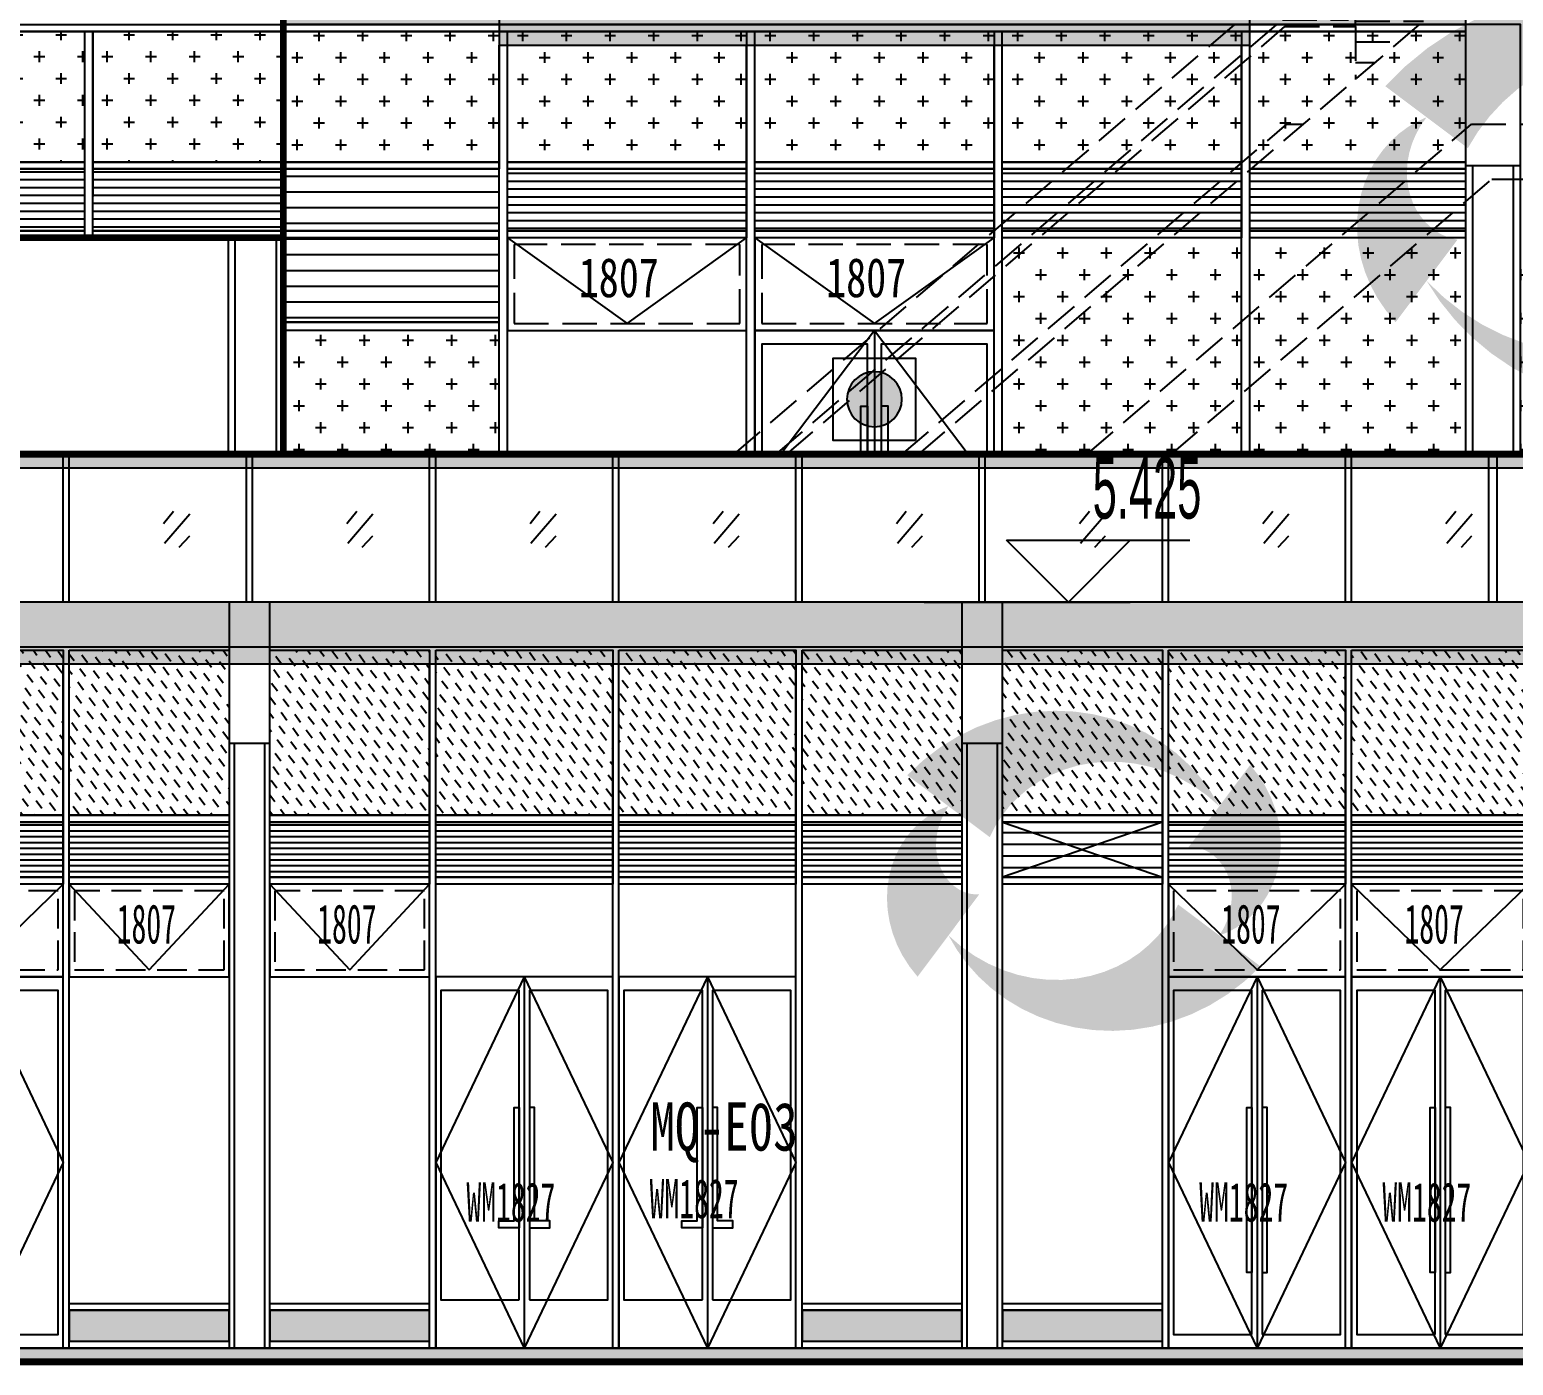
# Model space of a CAD drawing. Extents: x -483182 to 812890, y -390528 to -214858.
# Drawn here: x 272042 to 282836, y -321754 to -312042 of the extents above; entities that cross this region are included whole.
import ezdxf
from ezdxf.xclip import XClip

# ---------------------------------------------------------------- set-up
doc = ezdxf.new("R2010")
doc.units = 0
doc.header["$LTSCALE"] = 1000
doc.header["$MEASUREMENT"] = 0
doc.header["$XCLIPFRAME"] = 0
doc.linetypes.add('DASH', pattern=[0.35, 0.25, -0.1])
for name, color, linetype in [('01-标注_标高', 200, 'Continuous'), ('01-标注_符号', 200, 'Continuous'), ('02-TEXT_标注', 130, 'Continuous'), ('05-填充_156', 156, 'Continuous'), ('05-填充_168', 168, 'Continuous'), ('05-填充_18', 18, 'Continuous'), ('A-C_窗', 140, 'Continuous'), ('A-C_门', 150, 'Continuous'), ('A-E_栏杆', 232, 'Continuous'), ('A-SE-MAT', 9, 'Continuous'), ('D-铝板', 181, 'Continuous'), ('E-立面轮廓', 241, 'Continuous'), ('外墙百叶', 162, 'Continuous')]:
    doc.layers.add(name, color=color, linetype=linetype)
doc.layers.add('04-不打印_辅助线', color=165, linetype='Continuous', plot=False)
doc.layers.add('DIM_MODI', color=6, linetype='Continuous', plot=False)
doc.styles.add('_TCH_AXIS', font='STXIHEI_0.TTF', dxfattribs={"width": 0.75})
doc.styles.add('_TCH_DIM', font='ros.shx', dxfattribs={"width": 0.75, "bigfont": 'jd.shx'})
doc.styles.get("Standard").update_dxf_attribs({"font": 'STXIHEI_0.TTF', "width": 0.75})
pattern_1 = [(0, (-247690.5, 385628.4292192667), (158.75, 158.75), [79.375, -238.125]), (90, (-247650.8125, 385588.7417192667), (-158.75, 158.75), [79.375, -238.125])]
pattern_2 = [(0, (-282687.999999999, 316229.4292192667), (0, 114.3), [])]

# ---------------------------------------------------------------- blocks, each defined once
blk = doc.blocks.new('jmhrsdhj')
for p, q in [((-200, 3500), (-200.0000000001164, 0)), ((-150, 3500), (-150, 0)), ((150, 0), (150, 3500)), ((199.9999999998836, 0), (200, 3500))]:
    blk.add_line(p, q)
blk.add_lwpolyline([(-200, 3500), (200, 3500), (199.9999999999418, 4525), (-200.0000000000582, 4525)], close=True)
blk = doc.blocks.new('*U139')
at = {"layer": '05-填充_168'}
h = blk.add_hatch(color=256, dxfattribs=at)
h.dxf.hatch_style = 1
h.paths.add_polyline_path([(0, 300), (8600, 300), (8600, 50), (0, 50)])
for points in [[(0, 350), (8600, 350)], [(0, 300), (8600, 300)], [(0, 50), (8600, 50)], [(0, 0), (8600, 0)]]:
    blk.add_lwpolyline(points)
for points in [[(0, 300), (8600, 300), (8600, 350), (0, 350)], [(0, 300), (8600, 300), (8600, 50), (0, 50)], [(8600, 0), (0, 0), (0, 50), (8600, 50)]]:
    blk.add_lwpolyline(points, close=True)
blk = doc.blocks.new('A$C5BC7050D')
for points in [[(-1734.999999999993, 0), (5, 0), (5, 2300), (-1734.999999999993, 2300)], [(-915, 100), (-915, 2200), (-1684.999999999993, 2200), (-1684.999999999993, 100)], [(-815, 100), (-45, 100), (-45, 2200), (-815, 2200)], [(-915, 550), (-965, 550), (-965, 1750), (-915, 1750)], [(-815, 550), (-765, 550), (-765, 1750), (-815, 1750)]]:
    blk.add_lwpolyline(points, close=True)
for points in [[(-864.9999999999964, 2300), (-1734.999999999993, 1150), (-865, 0)], [(-865, 2300), (-865, 0)], [(-864.9999999999964, 2300), (5, 1150), (-865, 0)]]:
    blk.add_lwpolyline(points)
at = {"layer": '04-不打印_辅助线', "style": '_TCH_AXIS', "width": 0.75}
blk.add_text('WM1823', height=285.4257641921397, dxfattribs=at).set_placement((-1433.157800857909, 919.6219500461011))
blk = doc.blocks.new('A$C58EF75E210')
at = {"layer": '05-填充_18'}
h = blk.add_hatch(color=256, dxfattribs=at)
h.dxf.hatch_style = 1
h.paths.add_polyline_path([(-0.0001214974327012897, -100.0000862375018), (5459.999878502567, -100.0000862375018), (5459.999878502567, 349.9999137624982), (-0.0001214974327012897, 349.9999137624982)])
blk.add_lwpolyline([(-0.0001214974327012897, -100.0000862375018), (5459.999878502567, -100.0000862375018), (5459.999878502567, 349.9999137624982), (-0.0001214974327012897, 349.9999137624982)], close=True)
blk = doc.blocks.new('A$C2E0A5E3B')
blk.add_lwpolyline([(-5, 0), (1735, 0), (1735, 675), (-5, 675)], close=True)
for points in [[(-5, 675), (865, 50)], [(865, 50), (1735, 675)]]:
    blk.add_lwpolyline(points)
at = {"linetype": 'DASH'}
blk.add_lwpolyline([(45, 50), (1685, 50), (1685, 625), (45, 625)], close=True, dxfattribs=at)
at = {"layer": '04-不打印_辅助线', "width": 0.75}
blk.add_text('1807', height=285.4257641921397, dxfattribs=at).set_placement((513.9763857134385, 242.2527414326323))
blk = doc.blocks.new('*U155')
at = {"layer": 'A-C_窗'}
blk.add_blockref('A$C2E0A5E3B', (-865, -337.5), dxfattribs=at)
blk = doc.blocks.new('kiufyujytd')
at = {"layer": '05-填充_156'}
h = blk.add_hatch(dxfattribs=at)
h.set_pattern_fill('CROSS', color=136, scale=100)
h.set_pattern_definition([(0, (-40217.00310376438, 315929.4292192617), (158.75, 158.75), [79.375, -238.125]), (90, (-40177.31560376438, 315889.7417192617), (-158.75, 158.75), [79.375, -238.125])])
h.paths.add_polyline_path([(-8800.000000000058, 4175), (-7230.000000237662, 4175), (-7230.00000011886, 3225), (-8799.999999881256, 3225)])
h = blk.add_hatch(dxfattribs=at)
h.set_pattern_fill('CROSS', color=136, scale=100)
h.set_pattern_definition([(0, (-38417.00310376438, 315929.4292192617), (158.75, 158.75), [79.375, -238.125]), (90, (-38377.31560376438, 315889.7417192617), (-158.75, 158.75), [79.375, -238.125])])
h.paths.add_polyline_path([(-7170.00000011886, 4175), (-5430.000000237662, 4175), (-5430.00000011886, 3225), (-7170.000000000058, 3225)])
h = blk.add_hatch(dxfattribs=at)
h.set_pattern_fill('CROSS', color=136, scale=100)
h.set_pattern_definition([(0, (-36617.00310376438, 315929.4292192617), (158.75, 158.75), [79.375, -238.125]), (90, (-36577.31560376438, 315889.7417192617), (-158.75, 158.75), [79.375, -238.125])])
h.paths.add_polyline_path([(-5370.00000011886, 4175), (-3630.000000237662, 4175), (-3630.00000011886, 3225), (-5370.000000000058, 3225)])
h = blk.add_hatch(dxfattribs=at)
h.set_pattern_fill('CROSS', color=136, scale=100)
h.set_pattern_definition([(0, (-34817.00310376438, 315929.4292192617), (158.75, 158.75), [79.375, -238.125]), (90, (-34777.31560376438, 315889.7417192617), (-158.75, 158.75), [79.375, -238.125])])
h.paths.add_polyline_path([(-3570.00000011886, 4175), (-1830.000000237662, 4175), (-1830.00000011886, 3225), (-3570.000000000058, 3225)])
h = blk.add_hatch(dxfattribs=at)
h.set_pattern_fill('CROSS', color=136, scale=100)
h.set_pattern_definition([(0, (-33187.00310376438, 315929.4292192617), (158.75, 158.75), [79.375, -238.125]), (90, (-33147.31560376438, 315889.7417192617), (-158.75, 158.75), [79.375, -238.125])])
h.paths.add_polyline_path([(-1770.000000000058, 4175), (-200.0000002376619, 4175), (-200.00000011886, 3225), (-1769.999999881256, 3225)])
h = blk.add_hatch(dxfattribs=at)
h.set_pattern_fill('LINE', color=256, scale=60)
h.set_pattern_definition([(0, (-5914.000000000116, 2725), (0, 57.15), [])])
h.paths.add_polyline_path([(-7170.000000000058, 3175), (-5430.000000000058, 3175), (-5430.000000000058, 2725), (-7170.000000000058, 2725)])
h = blk.add_hatch(dxfattribs=at)
h.set_pattern_fill('LINE', color=256, scale=60)
h.set_pattern_definition([(0, (-4114.000000000116, 2725), (0, 57.15), [])])
h.paths.add_polyline_path([(-5370.000000000058, 3175), (-3630.000000000058, 3175), (-3630.000000000058, 2725), (-5370.000000000058, 2725)])
h = blk.add_hatch(dxfattribs=at)
h.set_pattern_fill('LINE', color=256, scale=60)
h.set_pattern_definition([(0, (-2314.000000000116, 2725), (0, 57.15), [])])
h.paths.add_polyline_path([(-3570.000000000058, 3175), (-1830.000000000058, 3175), (-1830.000000000058, 2725), (-3570.000000000058, 2725)])
h = blk.add_hatch(dxfattribs=at)
h.set_pattern_fill('LINE', color=256, scale=60)
h.set_pattern_definition([(0, (-684.0000000001164, 2725), (0, 57.15), [])])
h.paths.add_polyline_path([(-1769.999999881256, 3175), (-200.0000000000582, 3175), (-200.0000000000582, 2725), (-1769.999999881256, 2725)])
h = blk.add_hatch(dxfattribs=at)
h.set_pattern_fill('CROSS', color=136, scale=100)
h.set_pattern_definition(pattern_1)
h.paths.add_polyline_path([(3569.999999999942, 2675), (1830, 2675), (1830, 24.99999999889405), (3569.999999999942, 24.99999999889405)])
h.paths.add_polyline_path([(1770, 24.99999999889405), (200.0000001187436, 24.99999999889405), (200.0000001187436, 2675), (1770, 2675)])
h.paths.add_polyline_path([(-200.0000000000582, 2675), (-1770, 2675), (-1770, 24.99999999889405), (-200.0000000000582, 24.99999999889405)])
h.paths.add_polyline_path([(-1830, 24.99999999889405), (-3570.000000000058, 24.99999999889405), (-3570.000000000058, 2675), (-1830, 2675)])
h = blk.add_hatch(dxfattribs=at)
h.set_pattern_fill('CROSS', color=136, scale=100)
h.set_pattern_definition(pattern_1)
h.paths.add_polyline_path([(-7230.000000000058, 2000), (-8799.999999881256, 2000), (-8799.999999881256, 24.99999999889405), (-7230.000000000058, 24.99999999889405)])
at = {"layer": '外墙百叶'}
h = blk.add_hatch(dxfattribs=at)
h.set_pattern_fill('LINE', color=256, scale=120)
h.set_pattern_definition(pattern_2)
h.paths.add_polyline_path([(-8799.999999910942, 2725.000000000524), (-7229.999999910826, 2725.000000000524), (-7229.999999851279, 3175.00000000163), (-8799.999999851396, 3175.00000000163)])
h = blk.add_hatch(dxfattribs=at)
h.set_pattern_fill('LINE', color=256, scale=120)
h.set_pattern_definition(pattern_2)
h.paths.add_polyline_path([(-8799.999999881256, 2060.000000001106), (-7229.99999988114, 2060.000000001106), (-7230.000000000058, 2675), (-8799.999999881256, 2675.000000001106)])
for points in [[(-8800.000000000058, 4175), (-7230.000000237662, 4175), (-7230.00000011886, 3225), (-8799.999999881256, 3225)], [(-7170.00000011886, 4175), (-5430.000000237662, 4175), (-5430.00000011886, 3225), (-7170.000000000058, 3225)], [(-5370.00000011886, 4175), (-3630.000000237662, 4175), (-3630.00000011886, 3225), (-5370.000000000058, 3225)], [(-3570.00000011886, 4175), (-1830.000000237662, 4175), (-1830.00000011886, 3225), (-3570.000000000058, 3225)], [(-1770.000000000058, 4175), (-200.0000002376619, 4175), (-200.00000011886, 3225), (-1769.999999881256, 3225)], [(-7230.000000000058, 3175), (-8799.999999881256, 3175), (-8799.999999881256, 3225), (-7230.000000000058, 3225)], [(-5430.000000000058, 3175), (-7170.000000000058, 3175), (-7170.000000000058, 3225), (-5430.000000000058, 3225)], [(-7170.000000000058, 3175), (-5430.000000000058, 3175), (-5430.000000000058, 2725), (-7170.000000000058, 2725)], [(-3630.000000000058, 3175), (-5370.000000000058, 3175), (-5370.000000000058, 3225), (-3630.000000000058, 3225)], [(-5370.000000000058, 3175), (-3630.000000000058, 3175), (-3630.000000000058, 2725), (-5370.000000000058, 2725)], [(-1830.000000000058, 3175), (-3570.000000000058, 3175), (-3570.000000000058, 3225), (-1830.000000000058, 3225)], [(-3570.000000000058, 3175), (-1830.000000000058, 3175), (-1830.000000000058, 2725), (-3570.000000000058, 2725)], [(-200.0000000000582, 3175), (-1769.999999881256, 3175), (-1769.999999881256, 3225), (-200.0000000000582, 3225)], [(-1769.999999881256, 3175), (-200.0000000000582, 3175), (-200.0000000000582, 2725), (-1769.999999881256, 2725)], [(-5430.000000000058, 2675), (-7170.000000000058, 2675), (-7170.000000000058, 2725), (-5430.000000000058, 2725)], [(-3630.000000000058, 2675), (-5370.000000000058, 2675), (-5370.000000000058, 2725), (-3630.000000000058, 2725)], [(-1830.000000000058, 2675), (-3570.000000000058, 2675), (-3570.000000000058, 2725), (-1830.000000000058, 2725)], [(-200.0000000000582, 2675), (-1769.999999881256, 2675), (-1769.999999881256, 2725), (-200.0000000000582, 2725)]]:
    blk.add_lwpolyline(points, close=True)
for points in [[(-8799.999999881256, 3225), (-7230.000000000058, 3225)], [(-8799.999999881256, 3175), (-7230.000000000058, 3175)], [(-7170.000000000058, 3225), (-5430.000000000058, 3225)], [(-7170.000000000058, 3175), (-5430.000000000058, 3175)], [(-5370.000000000058, 3225), (-3630.000000000058, 3225)], [(-5370.000000000058, 3175), (-3630.000000000058, 3175)], [(-3570.000000000058, 3225), (-1830.000000000058, 3225)], [(-3570.000000000058, 3175), (-1830.000000000058, 3175)], [(-1769.999999881256, 3225), (-200.0000000000582, 3225)], [(-1769.999999881256, 3175), (-200.0000000000582, 3175)]]:
    blk.add_lwpolyline(points)
at = {"layer": 'A-C_窗'}
for p, q in [((-7230, 24.999999998893635), (-7230.000000000058, 4074.9999999999995)), ((-7170, 24.999999998894467), (-7170.000000000058, 4075.0000000000005)), ((-5430, -299.9999999999418), (-5430.000000000058, 4074.9999999999995)), ((-5370, -299.9999999999418), (-5370.000000000058, 4075.0000000000005)), ((-3630, -299.9999999999418), (-3630.000000000058, 4074.9999999999995)), ((-3570, -299.9999999999418), (-3570.000000000058, 4075.0000000000005)), ((-1830, 24.999999998893635), (-1830.000000000058, 4074.9999999999995)), ((-1770, 24.999999998894467), (-1770.000000000058, 4075.0000000000005)), ((-7230.000000000058, 2725), (-8799.999999881256, 2725)), ((-7230.000000000058, 2675), (-8799.999999881256, 2675)), ((-7230.000000000058, 2060), (-8799.999999881256, 2060)), ((-7230.000000000058, 2000), (-8799.999999881256, 2000))]:
    blk.add_line(p, q, dxfattribs=at)
blk.add_lwpolyline([(-1120.000000000058, 5600), (-8799.999999881315, 5600.000000000058), (-8799.999999881256, -299.9999999999418), (44969.99999999997, -300)], dxfattribs=at)
at = {"layer": '外墙百叶'}
for points in [[(-8799.999999881198, 2725.000000001106), (-7229.999999881082, 2725.000000001106), (-7229.999999881082, 3175.000000001106), (-8799.999999881198, 3175.000000001106)], [(-8799.999999881256, 2060.000000001106), (-7229.99999988114, 2060.000000001106), (-7229.99999988114, 2675.000000001106), (-8799.999999881256, 2675.000000001106)]]:
    blk.add_lwpolyline(points, close=True, dxfattribs=at)
at = {"layer": 'A-C_窗'}
blk.add_blockref('*U139', (-8800.000000000058, 4175), dxfattribs=at)
at = {"layer": 'A-C_窗', "color": 0, "linetype": 'ByBlock', "lineweight": -2, "transparency": 16777216}
for p in [(-6300, 2337.5), (-4500, 2337.5)]:
    blk.add_blockref('*U155', p, dxfattribs=at)
at = {"layer": 'A-C_门'}
blk.add_blockref('A$C5BC7050D', (-3635, -300), dxfattribs=at)
at = {"layer": 'D-铝板'}
for name, p in [('A$C58EF75E210', (-7229.999878502626, 4175.000086237502)), ('jmhrsdhj', (0, -300))]:
    blk.add_blockref(name, p, dxfattribs=at)
blk = doc.blocks.new('*U177')
blk.add_lwpolyline([(17899.35430572217, 0), (0, 0), (0, 50), (17899.35430572217, 50)], close=True)
blk.add_lwpolyline([(0, 0), (17899.35430572217, 0)])
blk = doc.blocks.new('*U182')
at = {"layer": 'A-C_窗'}
for p, q in [((-30.000000059371814, 600), (-29.999999940628186, -600)), ((29.999999940628186, 600), (30.000000059371814, -600))]:
    blk.add_line(p, q, dxfattribs=at)
blk = doc.blocks.new('*U183')
at = {"layer": 'A-C_窗', "color": 0, "linetype": 'ByBlock', "lineweight": -2, "transparency": 16777216}
for p in [(-9919, 0), (-8502, 0), (-7085, 0), (-5668, 0), (-4251, 0), (-2834, 0), (-1417, 0), (0, 0)]:
    blk.add_blockref('*U182', p, dxfattribs=at)
blk = doc.blocks.new('*U140')
at = {"layer": '05-填充_168'}
h = blk.add_hatch(color=256, dxfattribs=at)
h.dxf.hatch_style = 1
h.paths.add_polyline_path([(0, 50), (1570.000000000116, 50), (1570.000000000116, 275), (0, 275)])
for points in [[(0, 325), (1570.000000000116, 325)], [(0, 275), (1570.000000000116, 275)], [(0, 50), (1570.000000000116, 50)], [(0, 0), (1570.000000000116, 0)]]:
    blk.add_lwpolyline(points)
blk.add_lwpolyline([(0, 50), (1570.000000000116, 50), (1570.000000000116, 275), (0, 275)], close=True)
blk = doc.blocks.new('*U290')
at = {"layer": 'A-C_窗'}
blk.add_blockref('*U140', (-785.0000000000582, -162.5), dxfattribs=at)
blk = doc.blocks.new('*U291')
at = {"layer": 'A-C_窗', "color": 0, "linetype": 'ByBlock', "lineweight": -2, "transparency": 16777216}
for p in [(0, 0), (5230, 0)]:
    blk.add_blockref('*U290', p, dxfattribs=at)
blk = doc.blocks.new('*U296')
at = {"layer": 'A-C_窗'}
blk.add_blockref('A$C2E0A5E3B', (-865, -337.5), dxfattribs=at)
blk = doc.blocks.new('*U297')
at = {"layer": 'A-C_窗', "color": 0, "linetype": 'ByBlock', "lineweight": -2, "transparency": 16777216}
for p in [(0, 0), (1800, 0)]:
    blk.add_blockref('*U296', p, dxfattribs=at)
blk = doc.blocks.new('A$C58EF75E25')
at = {"layer": '05-填充_18'}
h = blk.add_hatch(color=256, dxfattribs=at)
h.dxf.hatch_style = 1
h.paths.add_polyline_path([(-0.0001214974327012897, -100.0000862375018), (21199.99987874005, -100.0000862375018), (21199.99987874005, 349.9999137624982), (-0.0001214974327012897, 349.9999137624982)])
blk.add_lwpolyline([(-0.0001214974327012897, -100.0000862375018), (21199.99987874005, -100.0000862375018), (21199.99987874005, 349.9999137624982), (-0.0001214974327012897, 349.9999137624982)], close=True)
blk = doc.blocks.new('*U292')
at = {"layer": 'A-E_栏杆'}
for p, q in [((-30, -537.5), (-30, 537.5)), ((30, -537.5), (30, 537.5))]:
    blk.add_line(p, q, dxfattribs=at)
blk = doc.blocks.new('*U293')
at = {"layer": 'A-E_栏杆', "color": 0, "linetype": 'ByBlock', "lineweight": -2, "transparency": 16777216}
for p in [(5400, 0), (7200, 0), (9000, 0), (10800, 0), (12600, 0), (14400, 0), (16200, 0), (18000, 0)]:
    blk.add_blockref('*U292', p, dxfattribs=at)
blk = doc.blocks.new('jtrsytrs')
at = {"layer": 'A-E_栏杆'}
for points in [[(860.9305683065031, -415.548276513), (763.4798241738172, -506.7730008816579)], [(1020.151258387719, -435.3587980343145), (772.879052627628, -648.2689261547057)], [(1016.095735166804, -595.7559228347382), (911.4099425072782, -678.5779167941655)]]:
    blk.add_lwpolyline(points, dxfattribs=at)
blk = doc.blocks.new('*U294')
at = {"layer": 'A-C_窗'}
blk.add_blockref('jtrsytrs', (-907.25, 532.570780733251), dxfattribs=at)
blk = doc.blocks.new('*U295')
at = {"layer": 'A-E_栏杆', "color": 0, "linetype": 'ByBlock', "lineweight": -2, "transparency": 16777216}
for p in [(7200, 0), (9000, 0), (10800, 0), (12600, 0), (14400, 0), (16200, 0), (18000, 0), (19800, 0)]:
    blk.add_blockref('*U294', p, dxfattribs=at)
blk = doc.blocks.new('*U286')
at = {"layer": 'A-C_窗'}
blk.add_blockref('*U140', (-785.0000000000582, -162.5), dxfattribs=at)
blk = doc.blocks.new('*U287')
at = {"layer": 'A-C_窗', "color": 0, "linetype": 'ByBlock', "lineweight": -2, "transparency": 16777216}
for p in [(0, 0), (5230, 0)]:
    blk.add_blockref('*U286', p, dxfattribs=at)
blk = doc.blocks.new('*U288')
at = {"layer": 'A-C_窗'}
blk.add_blockref('*U140', (-785.0000000000582, -162.5), dxfattribs=at)
blk = doc.blocks.new('*U289')
at = {"layer": 'A-C_窗', "color": 0, "linetype": 'ByBlock', "lineweight": -2, "transparency": 16777216}
for p in [(0, 0), (5230, 0)]:
    blk.add_blockref('*U288', p, dxfattribs=at)
blk = doc.blocks.new('*U467')
at = {"layer": '05-填充_156'}
h = blk.add_hatch(dxfattribs=at)
h.set_pattern_fill('DASH', color=256, scale=100, angle=315)
h.set_pattern_definition([(315, (-235309, 361195.4292192667), (134.7038418160373, -2.842170943040401e-14), [95.25, -95.25])])
h.paths.add_polyline_path([(-1.18801835924387e-07, 1700), (1739.999999762425, 1700), (1739.999999881227, 500), (0, 500)])
h = blk.add_hatch(dxfattribs=at)
h.set_pattern_fill('LINE', color=256, scale=60)
h.set_pattern_definition([(0, (1255.999999999971, 50), (0, 57.15), [])])
h.paths.add_polyline_path([(0, 450), (1740.000000000029, 450), (1740.000000000029, 50), (0, 50)])
for points in [[(-1.18801835924387e-07, 1700), (1739.999999762425, 1700), (1739.999999881227, 500), (0, 500)], [(1740.000000000029, 450), (0, 450), (0, 500), (1740.000000000029, 500)], [(0, 450), (1740.000000000029, 450), (1740.000000000029, 50), (0, 50)], [(1740.000000000029, 0), (0, 0), (0, 50), (1740.000000000029, 50)]]:
    blk.add_lwpolyline(points, close=True)
for points in [[(0, 500), (1740.000000000029, 500)], [(0, 450), (1740.000000000029, 450)]]:
    blk.add_lwpolyline(points)
blk = doc.blocks.new('*U466')
at = {"layer": '05-填充_156'}
h = blk.add_hatch(dxfattribs=at)
h.set_pattern_fill('DASH', color=256, scale=100, angle=315)
h.set_pattern_definition([(315, (-235479, 361195.4292192667), (134.7038418160373, -2.842170943040401e-14), [95.25, -95.25])])
h.paths.add_polyline_path([(-1.18801835924387e-07, 1700), (1569.999999762396, 1700), (1569.999999881198, 500), (0, 500)])
h = blk.add_hatch(dxfattribs=at)
h.set_pattern_fill('LINE', color=256, scale=60)
h.set_pattern_definition([(0, (1085.999999999942, 50), (0, 57.15), [])])
h.paths.add_polyline_path([(0, 450), (1570, 450), (1570, 50), (0, 50)])
for points in [[(-1.18801835924387e-07, 1700), (1569.999999762396, 1700), (1569.999999881198, 500), (0, 500)], [(1570, 450), (0, 450), (0, 500), (1570, 500)], [(0, 450), (1570, 450), (1570, 50), (0, 50)], [(1570, 0), (0, 0), (0, 50), (1570, 50)]]:
    blk.add_lwpolyline(points, close=True)
for points in [[(0, 500), (1570, 500)], [(0, 450), (1570, 450)]]:
    blk.add_lwpolyline(points)
blk = doc.blocks.new('*U454')
for p, q in [((-199.9999999999884, 4400.000001603796), (-200.0000000001164, 0)), ((-149.9999999999884, 4400.000001603796), (-150, 0)), ((150, 0), (150.0000000000116, 4400.000001603796)), ((199.9999999998836, 0), (200.0000000000116, 4400.000001603796))]:
    blk.add_line(p, q)
blk.add_lwpolyline([(-199.9999999999884, 4400.000001603796), (200.0000000000116, 4400.000001603796), (199.9999999999534, 5425.000001603796), (-200.0000000000466, 5425.000001603796)], close=True)
blk = doc.blocks.new('wm1827')
for points in [[(-1734.999999999993, 0), (5, 0), (5, 2700), (-1734.999999999993, 2700)], [(-915, 100), (-915, 2600), (-1684.999999999993, 2600), (-1684.999999999993, 100)], [(-815, 100), (-45, 100), (-45, 2600), (-815, 2600)], [(-915, 550), (-965, 550), (-965, 1750), (-915, 1750)], [(-815, 550), (-765, 550), (-765, 1750), (-815, 1750)]]:
    blk.add_lwpolyline(points, close=True)
for points in [[(-864.9999999999964, 2700), (-1734.999999999993, 1350), (-865, 0)], [(-865, 2700), (-865, 0)], [(-864.9999999999964, 2700), (5, 1350), (-865, 0)]]:
    blk.add_lwpolyline(points)
at = {"layer": '04-不打印_辅助线', "style": '_TCH_AXIS', "width": 0.75}
blk.add_text('WM1827', height=285.4257641921397, dxfattribs=at).set_placement((-1433.157800857909, 919.6219500461011))
blk = doc.blocks.new('ktddduj')
at = {"layer": '05-填充_156'}
h = blk.add_hatch(dxfattribs=at)
h.set_pattern_fill('DASH', color=256, scale=100, angle=315)
h.set_pattern_definition([(315, (-219899.0000001189, 364070.4293014935), (134.7038418160373, -2.842170943040401e-14), [95.25, -95.25])])
h.paths.add_polyline_path([(15579.99999976234, 4575.000082226761), (17149.99999964354, 4575.000082226761), (17149.99999976234, 3375.000082226761), (15579.99999988114, 3375.000082226761)])
at = {"layer": '外墙百叶'}
h = blk.add_hatch(dxfattribs=at)
h.set_pattern_fill('LINE', color=256, scale=120)
h.set_pattern_definition([(0, (5224.500000178115, 51066), (0, 114.3), [])])
h.paths.add_polyline_path([(15579.99999988114, 3325.000082226761), (17149.99999988114, 3325.000082226761), (17149.99999988114, 2925.000082226761), (15579.99999988114, 2925.000082226761)])
for points in [[(15579.99999976234, 4575.000082226761), (17149.99999964354, 4575.000082226761), (17149.99999976234, 3375.000082226761), (15579.99999988114, 3375.000082226761)], [(17149.99999988114, 3325.000082226761), (15579.99999988114, 3325.000082226761), (15579.99999988114, 3375.000082226761), (17149.99999988114, 3375.000082226761)], [(15579.99999988114, 3325.000082226761), (17149.99999988114, 3325.000082226761), (17149.99999988114, 2925.000082226761), (15579.99999988114, 2925.000082226761)], [(17149.99999988114, 2875.000082226761), (15579.99999988114, 2875.000082226761), (15579.99999988114, 2925.000082226761), (17149.99999988114, 2925.000082226761)], [(6409.999999881024, 2199.999997593346), (7979.999999881024, 2199.999997593346), (7979.999999881024, 2874.999997593346), (6409.999999881024, 2874.999997593346)], [(8379.999999999884, 2199.999997593288), (9949.999999999884, 2199.999997593288), (9949.999999999884, 2874.999997593288), (8379.999999999884, 2874.999997593288)], [(10009.99999999988, -500), (11749.99999999988, -500), (11749.99999999988, 2200), (10009.99999999988, 2200)], [(11809.99999999988, -500), (13549.99999999988, -500), (13549.99999999988, 2200), (11809.99999999988, 2200)], [(10829.99999999988, -150), (10829.99999999988, 2100), (10059.99999999988, 2100), (10059.99999999988, -150)], [(10929.99999999988, -150), (11699.99999999988, -150), (11699.99999999988, 2100), (10929.99999999988, 2100)], [(12629.99999999988, -150), (12629.99999999988, 2100), (11859.99999999988, 2100), (11859.99999999988, -150)], [(12729.99999999988, -150), (13499.99999999988, -150), (13499.99999999988, 2100), (12729.99999999988, 2100)], [(10829.99999999988, 375), (10629.99999999988, 375), (10629.99999999988, 425), (10779.99999999988, 425), (10779.99999999988, 1250), (10829.99999999988, 1250)], [(10929.99999999988, 375), (11129.99999999988, 375), (11129.99999999988, 425), (10979.99999999988, 425), (10979.99999999988, 1250), (10929.99999999988, 1250)], [(12629.99999999988, 375), (12429.99999999988, 375), (12429.99999999988, 425), (12579.99999999988, 425), (12579.99999999988, 1250), (12629.99999999988, 1250)], [(12729.99999999988, 375), (12929.99999999988, 375), (12929.99999999988, 425), (12779.99999999988, 425), (12779.99999999988, 1250), (12729.99999999988, 1250)]]:
    blk.add_lwpolyline(points, close=True)
for points in [[(15579.99999988114, 3375.000082226761), (17149.99999988114, 3375.000082226761)], [(15579.99999988114, 3325.000082226761), (17149.99999988114, 3325.000082226761)], [(6409.999999881024, 2874.999997593346), (7194.999999881024, 2249.999997593346)], [(7194.999999881024, 2249.999997593346), (7979.999999881024, 2874.999997593346)], [(8379.999999999884, 2874.999997593288), (9164.999999999884, 2249.999997593288)], [(9164.999999999884, 2249.999997593288), (9949.999999999884, 2874.999997593288)], [(10879.99999999988, 2200), (10009.99999999988, 850), (10879.99999999988, -500)], [(10879.99999999988, 2200), (10879.99999999988, -500)], [(10879.99999999988, 2200), (11749.99999999988, 850), (10879.99999999988, -500)], [(12679.99999999988, 2200), (11809.99999999988, 850), (12679.99999999988, -500)], [(12679.99999999988, 2200), (12679.99999999988, -500)], [(12679.99999999988, 2200), (13549.99999999988, 850), (12679.99999999988, -500)]]:
    blk.add_lwpolyline(points)
at = {"linetype": 'DASH'}
for points in [[(6459.999999881024, 2249.999997593346), (7929.999999881024, 2249.999997593346), (7929.999999881024, 2824.999997593346), (6459.999999881024, 2824.999997593346)], [(8429.999999999884, 2249.999997593288), (9899.999999999884, 2249.999997593288), (9899.999999999884, 2824.999997593288), (8429.999999999884, 2824.999997593288)]]:
    blk.add_lwpolyline(points, close=True, dxfattribs=at)
at = {"layer": '05-填充_18', "const_width": 100}
blk.add_lwpolyline([(-1.164153218269348e-10, -550), (23179.99999999988, -550)], dxfattribs=at)
at = {"layer": 'A-C_窗'}
for p, q in [((6349.999999999884, -499.9999999997672), (6349.999999999884, 4475.000082226587)), ((6409.999999999884, -499.9999999997672), (6409.999999999884, 4475.000082226587)), ((9949.999999999884, -500), (9949.999999999884, 4475.000082226587)), ((10009.999999999884, -500), (10009.999999999884, 4475.000082226587)), ((11749.99999999988, -500), (11749.99999999988, 4475.000082226587)), ((11809.99999999988, -500), (11809.99999999988, 4475.000082226587)), ((13549.99999999988, -500), (13549.99999999988, 4475.000082226587)), ((13609.99999999988, -500), (13609.99999999988, 4475.000082226587)), ((17149.99999999988, -500), (17149.99999999988, 4475.000082226587)), ((17209.99999999988, -500), (17209.99999999988, 4475.000082226587)), ((18949.99999999988, -500), (18949.99999999988, 4475.000082226587)), ((19009.99999999988, -500), (19009.99999999988, 4475.000082226587)), ((23179.99999999988, -500), (-1.164153218269348e-10, -500))]:
    blk.add_line(p, q, dxfattribs=at)
blk.add_lwpolyline([(23179.99999999988, 5999.999997594394), (-1.164153218269348e-10, 5999.999997594394), (0, -600), (23180, -600)], close=True, dxfattribs=at)
at = {"layer": '外墙百叶'}
for p, q in [((15579.99999988114, 3325.000082226761), (17149.99999988114, 2925.000082226761)), ((17149.99999988114, 3325.000082226761), (15579.99999988114, 2925.000082226761))]:
    blk.add_line(p, q, dxfattribs=at)
at = {"layer": 'A-C_窗'}
for name, p in [('*U467', (4609.999999999884, 2874.999997593113)), ('*U466', (6409.99999976228, 2875.000082226587)), ('*U466', (8379.99999988114, 2875.000082226354)), ('*U467', (10009.99999988114, 2875.000082226587)), ('*U467', (11809.99999999988, 2874.99999759288)), ('*U466', (13609.99999976228, 2875.000082226354)), ('*U467', (17209.99999988114, 2875.000082226994)), ('*U467', (19009.99999999988, 2874.999997593288)), ('A$C2E0A5E3B', (4614.999999999884, 2199.999997593171)), ('*U297', (18079.99999999988, 2537.499997593288)), ('*U289', (1964.999999999884, -337.4999999997672)), ('*U287', (9164.999999999884, -337.5)), ('*U291', (16364.99999999988, -337.5))]:
    blk.add_blockref(name, p, dxfattribs=at)
at = {"layer": 'A-C_门'}
for p in [(6344.999999999884, -499.9999999997672), (18944.99999999988, -500), (20744.99999999988, -500)]:
    blk.add_blockref('wm1827', p, dxfattribs=at)
at = {"layer": 'A-E_栏杆'}
for name, p in [('*U293', (979.9999996435363, 5462.499997594277)), ('*U295', (280.2843650321011, 5467.429216860968))]:
    blk.add_blockref(name, p, dxfattribs=at)
at = {"layer": 'D-铝板'}
for name, p in [('A$C58EF75E25', (1180.000121259771, 4575.000168464088)), ('*U454', (8179.999999999942, -500)), ('*U454', (15379.99999999994, -500))]:
    blk.add_blockref(name, p, dxfattribs=at)
at = {"layer": '04-不打印_辅助线', "width": 0.75}
for p in [(6875.476385594462, 2442.252739025978), (8845.476385713322, 2442.25273902592)]:
    blk.add_text('1807', height=285.4257641921397, dxfattribs=at).set_placement(p)
at = {"layer": '04-不打印_辅助线', "style": '_TCH_AXIS', "width": 0.75}
for p in [(10311.84219914197, 419.6219500461011), (12111.84219914197, 444.6219500461011)]:
    blk.add_text('WM1827', height=285.4257641921397, dxfattribs=at).set_placement(p)
blk = doc.blocks.new('A$C6249101B')
at = {"linetype": 'DASH'}
blk.add_line((-2705.736768762494, -1140), (-2200, -1140), dxfattribs=at)
for points in [[(-2200, -1140), (-2200, 0)], [(2.91038304567337e-11, -2500), (0, 0)], [(-2100, -1050), (-99.9999999999709, -1050)], [(-6621.017696125986, -4500), (-2705.736768762494, -1140), (-2200, -1140)], [(-5276.744149802806, -4500), (-1361.463222439314, -1140), (2.91038304567337e-11, -1140)], [(-1361.463222439314, -1140), (-1344.27354632318, -1140)], [(-2100, -1200), (-1431.378953285079, -1200)], [(-2100, -1350), (-1606.168280399521, -1350)], [(-2100, -1390), (-2100, -1773.794514018402)], [(-2100, -1500), (-1780.957607513963, -1500)], [(-2100, -1650), (-1955.746934628405, -1650)], [(-5397.49240632492, -4500), (-2600.863172493846, -2100), (-2480.114915971732, -2100)], [(-4053.218860001682, -4500), (-1256.589626170637, -2100), (2.91038304567337e-11, -2100)], [(-3439.009000111284, -4500), (-1108.484638585389, -2500)], [(-1108.484638585389, -2500), (2.91038304567337e-11, -2500)]]:
    blk.add_lwpolyline(points, dxfattribs=at)
at = {"layer": 'A-E_栏杆', "linetype": 'DASH'}
for points in [[(-2150, -1340), (-2150, 0)], [(-2100, -1390), (-2100, 0)], [(-99.9999999999709, -1140), (-100, 0)], [(-49.9999999999709, -1140), (-50, 0)], [(-6313.912766180816, -4500), (-2631.684274969884, -1340), (-2150, -1340)], [(-6237.136533694487, -4500), (-2613.171151521703, -1390), (-2100, -1390)]]:
    blk.add_lwpolyline(points, dxfattribs=at)
blk = doc.blocks.new('65s6dfd8')
at = {"layer": '05-填充_156'}
h = blk.add_hatch(dxfattribs=at)
h.set_pattern_fill('CROSS', color=136, scale=100)
h.set_pattern_definition([(0, (-16534.6487976858, 313554.4292192617), (158.75, 158.75), [79.375, -238.125]), (90, (-16494.9612976858, 313514.7417192617), (-158.75, 158.75), [79.375, -238.125])])
h.paths.add_polyline_path([(15095.35430595971, 1500), (16452.35430584091, 1500), (16452.35430595971, 550), (15095.35430607852, 550)])
h = blk.add_hatch(dxfattribs=at)
h.set_pattern_fill('CROSS', color=136, scale=100)
h.set_pattern_definition([(0, (-15087.64879780455, 313554.4292192617), (158.75, 158.75), [79.375, -238.125]), (90, (-15047.96129780455, 313514.7417192617), (-158.75, 158.75), [79.375, -238.125])])
h.paths.add_polyline_path([(16512.35430595971, 1500), (17899.35430572217, 1500), (17899.35430584097, 550), (16512.35430607852, 550)])
h = blk.add_hatch(dxfattribs=at)
h.set_pattern_fill('LINE', color=256, scale=60)
h.set_pattern_definition([(0, (15968.35430607846, 50), (0, 57.15), [])])
h.paths.add_polyline_path([(15095.35430607852, 500), (16452.35430607852, 500), (16452.35430607852, 50), (15095.35430607852, 50)])
h = blk.add_hatch(dxfattribs=at)
h.set_pattern_fill('LINE', color=256, scale=60)
h.set_pattern_definition([(0, (17415.35430595971, 50), (0, 57.15), [])])
h.paths.add_polyline_path([(16512.35430607852, 500), (17899.35430595977, 500), (17899.35430595977, 50), (16512.35430607852, 50)])
for points in [[(15095.35430595971, 1500), (16452.35430584091, 1500), (16452.35430595971, 550), (15095.35430607852, 550)], [(16512.35430595971, 1500), (17899.35430572217, 1500), (17899.35430584097, 550), (16512.35430607852, 550)], [(16452.35430607852, 500), (15095.35430607852, 500), (15095.35430607852, 550), (16452.35430607852, 550)], [(17899.35430595977, 500), (16512.35430607852, 500), (16512.35430607852, 550), (17899.35430595977, 550)], [(15095.35430607852, 500), (16452.35430607852, 500), (16452.35430607852, 50), (15095.35430607852, 50)], [(16512.35430607852, 500), (17899.35430595977, 500), (17899.35430595977, 50), (16512.35430607852, 50)], [(16452.35430607852, 0), (15095.35430607852, 0), (15095.35430607852, 50), (16452.35430607852, 50)], [(17899.35430595977, 0), (16512.35430607852, 0), (16512.35430607852, 50), (17899.35430595977, 50)]]:
    blk.add_lwpolyline(points, close=True)
for points in [[(15095.35430607852, 550), (16452.35430607852, 550)], [(16512.35430607852, 550), (17899.35430595977, 550)], [(15095.35430607852, 500), (16452.35430607852, 500)], [(16512.35430607852, 500), (17899.35430595977, 500)]]:
    blk.add_lwpolyline(points)
blk = doc.blocks.new('消防救援窗口标志')
at = {"layer": 'A-SE-MAT'}
h = blk.add_hatch(color=1, dxfattribs=at)
h.dxf.hatch_style = 1
edge = h.paths.add_edge_path()
edge.add_arc((1413360.108683786, -341824.2962706368), 200, 0, 360)
at = {"layer": 'A-SE-MAT', "color": 1}
blk.add_lwpolyline([(1413060.108683786, -342124.2962706368), (1413660.108683786, -342124.2962706368), (1413660.108683786, -341524.2962706368), (1413060.108683786, -341524.2962706368)], close=True, dxfattribs=at)
blk.add_circle((1413360.108683786, -341824.2962706368), 200, dxfattribs=at)

msp = doc.modelspace()

# ---------------------------------------------------------------- hatches: boundary and pattern name
at = {"layer": '05-填充_18'}
h = msp.add_hatch(color=256, dxfattribs=at)
h.dxf.hatch_style = 1
h.paths.add_polyline_path([(263770.919862596, -315129.4292192667), (350206.327611336, -315129.4292192667), (350206.327611336, -315229.4292192667), (263770.919862596, -315229.4292192667)])

# ---------------------------------------------------------------- linework, layer by layer
at = {"layer": '01-标注_标高'}
for p, q in [((279599.5350666622, -316204.4293055043), (279149.5350666622, -315754.4293055043)), ((279149.5350666622, -315754.4293055043), (280482.5350666622, -315754.4293055043)), ((279599.5350666622, -316204.4293055043), (280049.5350666622, -315754.4293055043)), ((278549.5350666622, -316204.4293055043), (280049.5350666622, -316204.4293055043))]:
    msp.add_line(p, q, dxfattribs=at)
at = {"layer": '04-不打印_辅助线'}
for points in [[(-29082.67568579045, -316529.4292192667), (480719.6235924902, -316529.4292192667)], [(-29082.67568579045, -321629.4292192667), (480719.6235924902, -321629.4292192667)], [(-29082.67568579045, -321729.4292192667), (480719.6235924902, -321729.4292192667)]]:
    msp.add_lwpolyline(points, dxfattribs=at)
at = {"layer": 'A-C_窗'}
msp.add_lwpolyline([(284747.4170119585, -321729.4292192667), (267584.7868668326, -321729.4292192667), (267584.7868668326, -316529.4292192667), (284747.4170119585, -316529.4292192667)], close=True, dxfattribs=at)
at = {"layer": 'A-E_栏杆'}
for p, q in [((282657.9999999991, -316204.4292192667), (282657.9999999991, -315129.4292192667)), ((282717.9999999991, -316204.4292192667), (282717.9999999991, -315129.4292192667))]:
    msp.add_line(p, q, dxfattribs=at)
msp.add_lwpolyline([(263770.919862596, -315129.4292192667), (350206.327611336, -315129.4292192667), (350206.327611336, -315229.4292192667), (263770.919862596, -315229.4292192667)], close=True, dxfattribs=at)
at = {"layer": 'D-铝板'}
for p, q in [((273887.999999999, -315129.4292192667), (273887.999999999, -313254.4292192667)), ((273487.9999999991, -315129.4292192667), (273487.9999999991, -313554.4292192667)), ((273537.9999999991, -315129.4292192667), (273537.9999999991, -313554.4292192667)), ((273837.999999999, -315129.4292192667), (273837.999999999, -313554.4292192667))]:
    msp.add_line(p, q, dxfattribs=at)
at = {"layer": 'DIM_MODI'}
for points in [[(282205.1014680206, -313868.7699731155, 0, 750, 0.5), (285040.7244802332, -313868.7699731155, 0, 750, 0.5), (285040.7244802332, -312678.3737168521, 0, 750, 0.5), (282205.1014680206, -312678.3737168521, 0, 750, 0.5)], [(278726.727221095, -318628.3880403886, 0, 750, 0.5), (280696.9504561294, -318628.3880403886, 0, 750, 0.5), (280696.9504561294, -317688.5868565754, 0, 750, 0.5), (278726.727221095, -317688.5868565754, 0, 750, 0.5)]]:
    msp.add_lwpolyline(points, format="xyseb", close=True, dxfattribs=at)
at = {"layer": 'E-立面轮廓', "const_width": 50}
for points in [[(283787.999999999, -310629.4292192667), (327657.999999999, -310629.4292192667), (327657.999999999, -310329.4292192667), (342695.8432985262, -310329.4292192667), (342695.8432985261, -315129.4292192667), (273887.999999999, -315129.4292192667), (273887.999999999, -310629.4292192667), (281587.999999999, -310629.4292192667)], [(364576.499999999, -321729.4292192667), (222765.499999999, -321729.4292192667)]]:
    msp.add_lwpolyline(points, dxfattribs=at)
for points in [[(261991.5343655062, -313554.4292192667), (273888.0000001177, -313554.4292192667), (273888.0000001177, -310629.4292192667), (261991.5343655062, -310629.4292192667)], [(267584.9450119586, -315129.4292192667), (284747.4170119585, -315129.4292192667), (284747.4170119585, -321729.4292192667), (267584.9450119586, -321729.4292192667)]]:
    msp.add_lwpolyline(points, close=True, dxfattribs=at)

# ---------------------------------------------------------------- block references
at = {"layer": 'A-C_窗'}
ref = msp.add_blockref('kiufyujytd', (282687.999999999, -316229.4292192667), dxfattribs=at)
XClip(ref).set_block_clipping_path([(-8799.999999881285, 1100), (60007.84329852712, 6522.725465442869)])
for name, p in [('*U177', (255988.6456940392, -312054.4292192667)), ('65s6dfd8', (255988.6456940392, -313554.4292192667)), ('*U183', (272471.0000000583, -312654.4292192667))]:
    msp.add_blockref(name, p, dxfattribs=at)
at = {"layer": 'A-C_窗', "xscale": 0.7404}
msp.add_blockref('ktddduj', (267584.9450119587, -321129.4292168611), dxfattribs=at)
at = {"layer": 'A-SE-MAT', "extrusion": (0, 0, -1), "zscale": -1}
msp.add_blockref('消防救援窗口标志', (-1691548.108683785, 27094.86705137009), dxfattribs=at)
at = {"layer": 'E-立面轮廓'}
msp.add_blockref('A$C6249101B', (283787.999999999, -310629.4292192667), dxfattribs=at)

# ---------------------------------------------------------------- texts
at = {"layer": '01-标注_符号', "color": 7, "width": 0.75}
msp.add_text('MQ-E03', height=350, dxfattribs=at).set_placement((276558.6922774899, -320193.2753609193))
at = {"layer": '02-TEXT_标注', "style": '_TCH_DIM', "width": 0.5294117647058824}
msp.add_text('5.425', height=446.25, dxfattribs=at).set_placement((279776.0350666622, -315596.9293055043))

doc.saveas('drawing.dxf')
